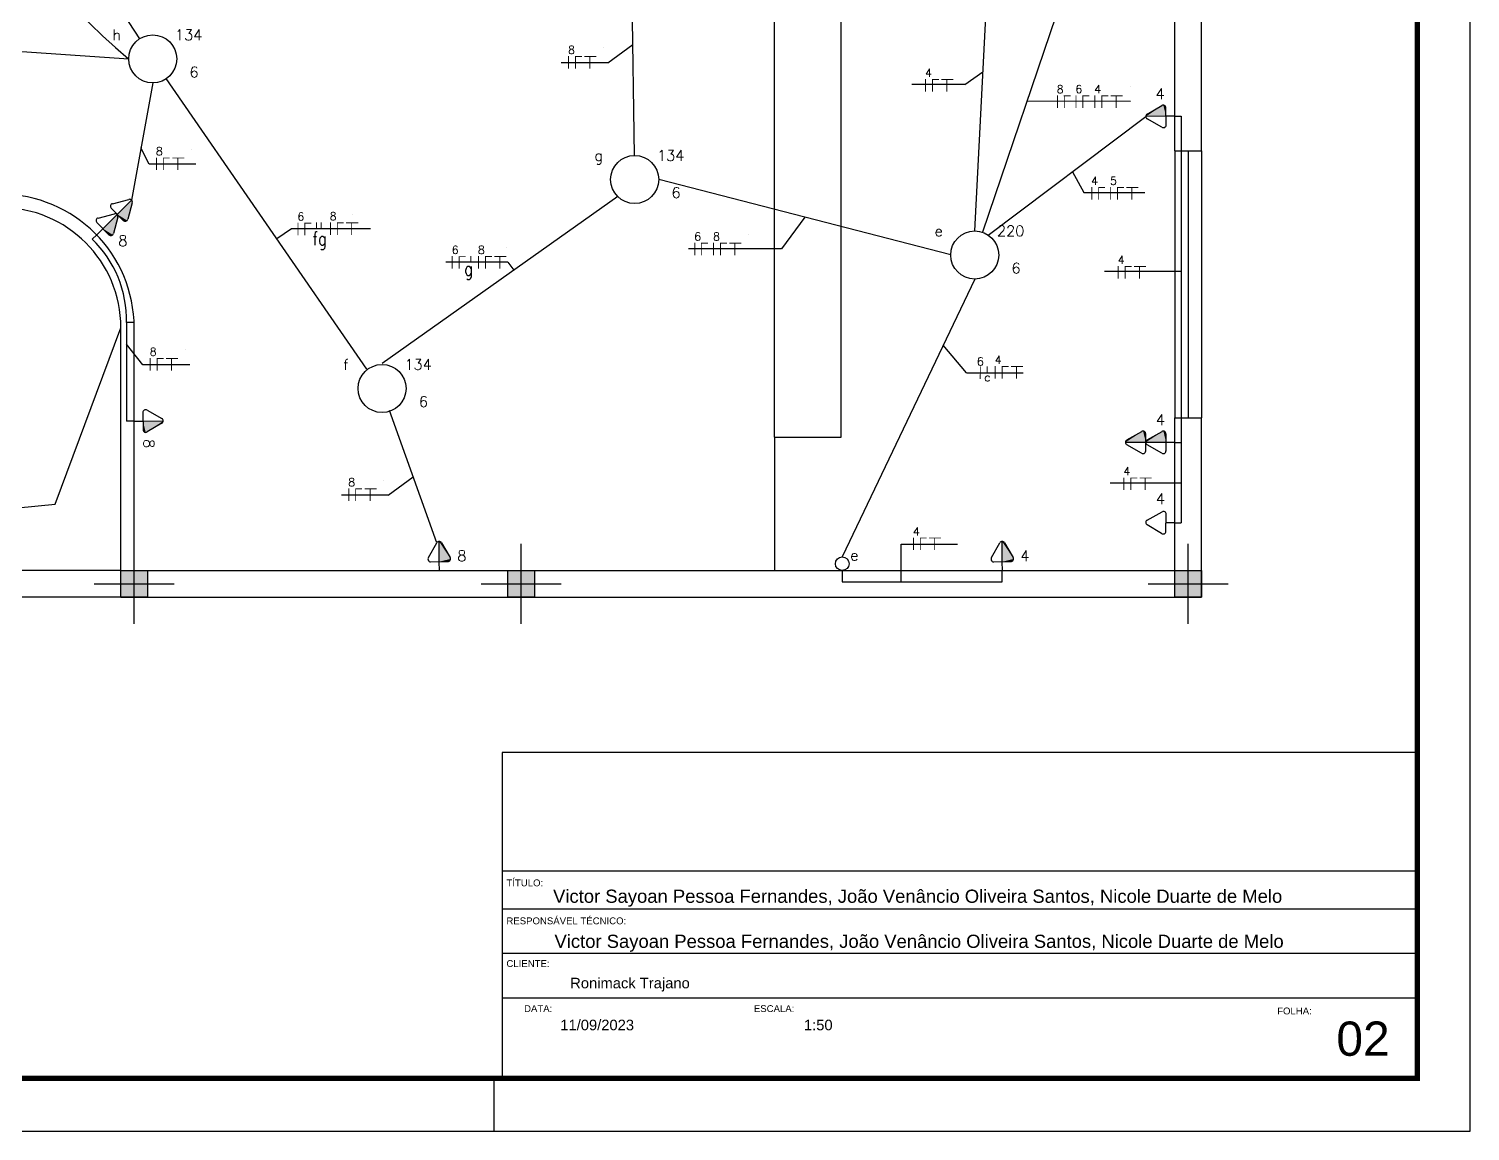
# Model space of a CAD drawing. Header units: metres. Extents: x 2426 to 2593, y 1997 to 2034.
# Drawn here: x 2511.9 to 2536.34, y 1996.88 to 2015.57 of the extents above; entities that cross this region are included whole.
import ezdxf
from ezdxf.enums import TextEntityAlignment as Align

# ---------------------------------------------------------------- set-up
doc = ezdxf.new("R2010")
doc.units = ezdxf.units.M
doc.linetypes.add('Contínuo', pattern=[0])
for name, color, linetype in [('10', 10, 'Continuous'), ('2', 4, 'Continuous'), ('4', 136, 'Continuous'), ('Acessorios', 4, 'Continuous'), ('ALVENARIA', 7, 'Continuous'), ('ARQ-FOLHA', 7, 'Continuous'), ('CIRCUITOS', 250, 'Continuous'), ('ILUMINAÇÃO', 1, 'Contínuo'), ('INTERRUPTORES', 1, 'Continuous'), ('TOMADAS-ENERGIA', 1, 'Continuous')]:
    doc.layers.add(name, color=color, linetype=linetype)
doc.layers.add('ELETRODUTOS', color=5, linetype='Continuous', lineweight=30)
doc.styles.add('arial', font='arial.ttf')
doc.styles.add('ROMANS', font='ROMANS.shx', dxfattribs={"width": 0.8, "height": 0.1})

# ---------------------------------------------------------------- blocks, each defined once
blk = doc.blocks.new('FOLHA A2')
at = {"layer": 'ARQ-FOLHA'}
for p, q in [((594, -420), (594, 0)), ((409, -420), (409, -410)), ((0, -420), (594, -420))]:
    blk.add_line(p, q, dxfattribs=at)
at = {"layer": 'ARQ-FOLHA', "const_width": 1}
blk.add_lwpolyline([(25, -410), (584, -410), (584, -10), (25, -10), (25, -410)], dxfattribs=at)
blk = doc.blocks.new('st')
at = {"layer": '2'}
h = blk.add_hatch(color=256, dxfattribs=at)
h.paths.add_polyline_path([(0, 10), (0, 0), (10, 0), (10, 10)])
h.paths.add_polyline_path([(-10, 10), (-10, 0), (0, 0), (0, 10)])
h.paths.add_polyline_path([(-10, 0), (-10, -10), (0, -10), (0, 0)])
h.paths.add_polyline_path([(0, 0), (0, -10), (10, -10), (10, 0)])
at = {"layer": '10'}
for p, q in [((0, 30), (0, -30)), ((-30, 0), (30, 0))]:
    blk.add_line(p, q, dxfattribs=at)
at = {"layer": '4'}
blk.add_lwpolyline([(-10, -10), (-10, 10), (10, 10), (10, -10)], close=True, dxfattribs=at)
blk = doc.blocks.new('A$C8d71f97b')
at = {"layer": 'TOMADAS-ENERGIA'}
for p, q in [((0.27, 0.249), (0.333, 0.359)), ((0.351, 0.218), (0.351, 0.37)), ((0.369, 0.359), (0.432, 0.248)), ((0.286, 0.218), (0.415, 0.218)), ((0.351, 0.066), (0.351, 0.218)), ((0.27, 0.097), (0.333, 0.207)), ((0.369, 0.207), (0.432, 0.096)), ((0.286, 0.066), (0.415, 0.066)), ((0.351, 0), (0.351, 0.066))]:
    blk.add_line(p, q, dxfattribs=at)
for centre, start, end in [((0.351, 0.35), 26.0479, 153.9521), ((0.286, 0.238), 143.1332, 270.777), ((0.351, 0.198), 26.0479, 153.9521), ((0.416, 0.238), 267.1811, 32.5689), ((0.286, 0.086), 143.1332, 270.777), ((0.416, 0.086), 267.1811, 32.5689)]:
    blk.add_arc(centre, 0.0197, start, end, dxfattribs=at)
at = {"layer": 'TOMADAS-ENERGIA', "linetype": 'Continuous'}
for points in [[(0.351, 0.37), (0.432, 0.248), (0.361, 0.367)], [(0.432, 0.248), (0.351, 0.37), (0.436, 0.238)], [(0.351, 0.218), (0.436, 0.238), (0.351, 0.37)], [(0.369, 0.359), (0.361, 0.367), (0.432, 0.248)], [(0.436, 0.238), (0.351, 0.218), (0.433, 0.228)], [(0.415, 0.218), (0.433, 0.228), (0.351, 0.218)], [(0.351, 0.218), (0.432, 0.096), (0.361, 0.215)], [(0.432, 0.096), (0.351, 0.218), (0.436, 0.086)], [(0.351, 0.066), (0.436, 0.086), (0.351, 0.218)], [(0.433, 0.228), (0.415, 0.218), (0.425, 0.22)], [(0.369, 0.207), (0.361, 0.215), (0.432, 0.096)], [(0.436, 0.086), (0.351, 0.066), (0.433, 0.076)], [(0.415, 0.066), (0.433, 0.076), (0.351, 0.066)], [(0.433, 0.076), (0.415, 0.066), (0.425, 0.068)]]:
    blk.add_solid(points, dxfattribs=at)
at = {"layer": 'TOMADAS-ENERGIA', "style": 'ROMANS', "flags": 8}
for tag, p in [('020', (0.103, 0.11)), ('001', (0.52, 0.108))]:
    blk.add_attdef(tag, text='', height=0.08, dxfattribs=at).set_placement(p, align=Align.MIDDLE_CENTER)
blk = doc.blocks.new('TEBAI01')
for p, q in [((-1.62, 1.95), (-0.35, 4.14)), ((0.35, 4.14), (1.63, 1.92)), ((-1.3, 1.32), (1.28, 1.32)), ((0, 0), (0, 1.32))]:
    blk.add_line(p, q)
for centre, start, end in [((0, 3.97), 26.0479, 153.9521), ((-1.3, 1.71), 143.1332, 270.777), ((1.3, 1.71), 267.1811, 32.5689)]:
    blk.add_arc(centre, 0.393, start, end)
at = {"style": 'ROMANS', "flags": 8}
for tag, p in [('020', (-5.03, 2.2)), ('001', (3.56, 2.23))]:
    blk.add_attdef(tag, text='', height=1.6, dxfattribs=at).set_placement(p, align=Align.MIDDLE_CENTER)
blk = doc.blocks.new('TEMED02')
for p, q in [((0, 1.32), (0, 4.36)), ((-1.62, 1.95), (-0.35, 4.14)), ((0.35, 4.14), (1.63, 1.92)), ((-1.3, 1.32), (1.28, 1.32)), ((0, 0), (0, 1.32))]:
    blk.add_line(p, q)
for centre, start, end in [((0, 3.97), 26.0479, 153.9521), ((-1.3, 1.71), 143.1332, 270.777), ((1.3, 1.71), 267.1811, 32.5689)]:
    blk.add_arc(centre, 0.393, start, end)
at = {"linetype": 'Continuous'}
for points in [[(0, 4.36), (1.63, 1.92), (0.21, 4.3)], [(1.63, 1.92), (0, 4.36), (1.69, 1.72)], [(0, 1.32), (1.69, 1.72), (0, 4.36)], [(0.35, 4.14), (0.21, 4.3), (1.63, 1.92)], [(1.69, 1.72), (0, 1.32), (1.64, 1.52)], [(1.28, 1.32), (1.64, 1.52), (0, 1.32)], [(1.64, 1.52), (1.28, 1.32), (1.49, 1.37)]]:
    blk.add_solid(points, dxfattribs=at)
at = {"style": 'ROMANS', "flags": 8}
for tag, p in [('020', (-4.96, 2.19)), ('001', (3.39, 2.17))]:
    blk.add_attdef(tag, text='', height=1.6, dxfattribs=at).set_placement(p, align=Align.MIDDLE_CENTER)
blk = doc.blocks.new('A$C0BD3781F')
blk.add_circle((0.36, 0.36), 0.36)
at = {"style": 'ROMANS', "flags": 8}
for tag, p in [('001', (0.188, 0.472)), ('009', (0.502, 0.474)), ('020', (0.356, 0.232))]:
    blk.add_attdef(tag, text='', height=0.16, dxfattribs=at).set_placement(p, align=Align.MIDDLE_CENTER)
blk = doc.blocks.new('Ir1s01')
blk.add_circle((0, 1.02), 1.02)
at = {"style": 'ROMANS', "flags": 8}
blk.add_attdef('009', text='', height=1.6, dxfattribs=at).set_placement((1.81, 2.29), align=Align.MIDDLE_CENTER)
blk = doc.blocks.new('FNT')
at = {"const_width": 0.24}
for points in [[(0.12, 1.68), (0.12, -1.68)], [(1.84, 1.56), (3.68, 1.56)], [(1.96, 1.44), (1.96, -1.68)], [(4.32, 1.56), (7.52, 1.56)], [(5.8, 1.44), (5.8, -1.68)]]:
    blk.add_lwpolyline(points, dxfattribs=at)
at = {"style": 'ROMANS', "flags": 8}
blk.add_attdef('001', text='', height=1.6, dxfattribs=at).set_placement((0.89, 3.34), align=Align.MIDDLE_CENTER)
blk = doc.blocks.new('A$C27EA2FDF')
at = {"const_width": 0.009}
for points in [[(0.04, 0.126), (0.04, 0)], [(0.104, 0.121), (0.173, 0.121)], [(0.109, 0.117), (0.109, 0)]]:
    blk.add_lwpolyline(points, dxfattribs=at)
at = {"style": 'ROMANS', "flags": 8}
blk.add_attdef('001', text='', height=0.06, dxfattribs=at).set_placement((0.069, 0.188), align=Align.MIDDLE_CENTER)
blk = doc.blocks.new('A$C3508442B')
at = {"const_width": 0.024}
for points in [[(0.227, 0.043), (0.392, 0.012)], [(0.262, 0.224), (0.592, 0.161)]]:
    blk.add_lwpolyline(points, dxfattribs=at)
at = {"style": 'ROMANS', "flags": 8}
for tag, p in [('001', (0.105, 0.258)), ('009', (0.634, 0.329))]:
    blk.add_attdef(tag, text='', height=0.16, rotation=79, dxfattribs=at).set_placement(p, align=Align.MIDDLE_CENTER)

msp = doc.modelspace()

# ---------------------------------------------------------------- linework, layer by layer
at = {"color": 18, "true_color": 0x000000}
msp.add_line((2527.772, 2014.62), (2528.077, 2014.834), dxfattribs=at)
at = {"layer": 'Acessorios'}
for p, q in [((2524.544, 2008.644), (2524.544, 2017.081)), ((2525.675, 2008.644), (2525.675, 2017.081)), ((2531.33, 2013.496), (2531.33, 2008.972)), ((2531.556, 2013.496), (2531.556, 2008.972)), ((2531.782, 2013.496), (2531.782, 2008.972)), ((2524.544, 2008.644), (2525.675, 2008.644)), ((2513.461, 2006.382), (2500.794, 2006.382)), ((2513.461, 2005.93), (2500.794, 2005.93))]:
    msp.add_line(p, q, dxfattribs=at)
at = {"layer": 'ALVENARIA'}
for p, q in [((2531.782, 2013.496), (2531.782, 2018.472)), ((2531.33, 2013.496), (2531.33, 2017.081)), ((2531.33, 2013.496), (2531.782, 2013.496)), ((2512.345, 2007.507), (2513.461, 2010.499)), ((2513.461, 2005.93), (2513.461, 2010.499)), ((2513.687, 2006.382), (2513.687, 2010.499)), ((2531.33, 2006.382), (2531.33, 2008.972)), ((2531.33, 2008.972), (2531.782, 2008.972)), ((2531.782, 2005.93), (2531.782, 2008.972)), ((2524.544, 2008.644), (2524.544, 2006.382)), ((2500.794, 2006.382), (2512.345, 2007.507)), ((2513.687, 2006.382), (2531.33, 2006.382)), ((2513.461, 2005.93), (2531.782, 2005.93))]:
    msp.add_line(p, q, dxfattribs=at)
for radius in [2.262, 2.036]:
    msp.add_arc((2511.425, 2010.499), radius, 0, 90, dxfattribs=at)
at = {"layer": 'ARQ-FOLHA'}
for p, q in [((2535.443, 2003.298), (2519.924, 2003.298)), ((2519.924, 2003.298), (2519.924, 1997.771)), ((2535.443, 2001.287), (2519.924, 2001.287)), ((2519.924, 2000.737), (2519.924, 2000.737)), ((2535.443, 2000.643), (2519.924, 2000.643)), ((2519.924, 1999.892), (2519.924, 1999.892)), ((2535.443, 1999.887), (2519.924, 1999.887)), ((2535.443, 1999.131), (2519.924, 1999.131))]:
    msp.add_line(p, q, dxfattribs=at)
at = {"layer": 'CIRCUITOS'}
for p, q in [((2521.72, 2014.989), (2522.142, 2015.301)), ((2521.648, 2015.245), (2521.648, 2015.245)), ((2521.72, 2014.989), (2520.927, 2014.989)), ((2527.772, 2014.62), (2526.87, 2014.62)), ((2530.57, 2014.58), (2530.57, 2014.58)), ((2530.579, 2014.335), (2528.822, 2014.338)), ((2513.94, 2013.27), (2513.802, 2013.549)), ((2514.66, 2013.526), (2514.66, 2013.526)), ((2514.732, 2013.27), (2513.94, 2013.27)), ((2529.594, 2013.142), (2529.789, 2012.793)), ((2529.789, 2012.793), (2530.819, 2012.793)), ((2517.38, 2012.42), (2517.38, 2012.42)), ((2525.055, 2012.371), (2524.661, 2011.837)), ((2516.355, 2012.177), (2516.105, 2012.004)), ((2517.691, 2012.177), (2516.355, 2012.177)), ((2524.107, 2012.081), (2524.107, 2012.081)), ((2520.023, 2011.61), (2518.971, 2011.61)), ((2519.996, 2011.854), (2519.996, 2011.854)), ((2520.023, 2011.61), (2520.122, 2011.472)), ((2524.661, 2011.837), (2523.082, 2011.837)), ((2531.437, 2011.449), (2530.136, 2011.449)), ((2513.835, 2009.871), (2513.555, 2010.221)), ((2527.798, 2009.736), (2527.401, 2010.201)), ((2514.556, 2010.127), (2514.556, 2010.127)), ((2514.628, 2009.871), (2513.835, 2009.871)), ((2527.798, 2009.736), (2528.761, 2009.736)), ((2517.993, 2007.659), (2518.415, 2007.972)), ((2517.921, 2007.915), (2517.921, 2007.915)), ((2531.437, 2007.864), (2530.231, 2007.864)), ((2517.993, 2007.659), (2517.2, 2007.659)), ((2526.692, 2006.189), (2526.692, 2006.831)), ((2526.692, 2006.831), (2527.648, 2006.831))]:
    msp.add_line(p, q, dxfattribs=at)
at = {"layer": 'CIRCUITOS', "const_width": 0.0153}
for points in [[(2516.776, 2012.283), (2516.776, 2012.177)], [(2516.776, 2012.283), (2516.776, 2012.177)], [(2516.859, 2012.283), (2516.858, 2012.177)], [(2519.394, 2011.717), (2519.393, 2011.61)]]:
    msp.add_lwpolyline(points, dxfattribs=at)
at = {"layer": 'ELETRODUTOS'}
for p, q in [((2512.196, 2017.811), (2513.778, 2015.397)), ((2522.172, 2013.418), (2522.12, 2016.588)), ((2527.937, 2012.139), (2528.168, 2016.588)), ((2529.576, 2016.558), (2528.068, 2012.117)), ((2508.858, 2015.388), (2513.594, 2015.056)), ((2514.001, 2014.649), (2513.643, 2012.663)), ((2517.629, 2009.793), (2514.232, 2014.721)), ((2528.168, 2012.066), (2530.836, 2014.079)), ((2531.33, 2014.084), (2531.437, 2014.084)), ((2531.437, 2014.084), (2531.437, 2007.19)), ((2527.53, 2011.732), (2522.58, 2013.011)), ((2521.885, 2012.723), (2517.892, 2009.889)), ((2513.051, 2012.071), (2512.975, 2012)), ((2527.937, 2011.324), (2525.691, 2006.612)), ((2513.685, 2010.584), (2513.555, 2010.584)), ((2513.555, 2010.584), (2513.555, 2008.913)), ((2518.816, 2006.85), (2518.013, 2009.093)), ((2513.687, 2008.913), (2513.555, 2008.913)), ((2531.33, 2008.555), (2531.437, 2008.555)), ((2531.33, 2007.19), (2531.437, 2007.19)), ((2525.691, 2006.382), (2525.691, 2006.189)), ((2528.405, 2006.189), (2528.405, 2006.382)), ((2525.691, 2006.189), (2528.405, 2006.189))]:
    msp.add_line(p, q, dxfattribs=at)
for centre, radius, start, end in [((2518.82, 2021.493), 8.291, 167.1177, 230.9211), ((2511.659, 2010.634), 1.897, 358.4958, 46.0876)]:
    msp.add_arc(centre, radius, start, end, dxfattribs=at)

# ---------------------------------------------------------------- block references
ref = msp.add_blockref('A$C8d71f97b', (2512.49, 2012.633), dxfattribs=dict(xscale=2.26188820454486, yscale=2.26188820454486, zscale=2.26188820454486, rotation=315.0000000001031))
ref.add_attrib('001', '8', dxfattribs={"layer": 'TOMADAS-ENERGIA', "height": 0.181, "style": 'ROMANS', "flags": 8}).set_placement((2513.495, 2011.973), align=Align.MIDDLE_CENTER)
ref = msp.add_blockref('A$C8d71f97b', (2531.33, 2007.761), dxfattribs=dict(xscale=2.26188820454486, yscale=2.26188820454486, zscale=2.26188820454486, rotation=89.99999999999999))
ref.add_attrib('001', '4', dxfattribs={"layer": 'TOMADAS-ENERGIA', "height": 0.181, "style": 'ROMANS', "flags": 8}).set_placement((2531.085, 2008.938), align=Align.MIDDLE_CENTER)
at = {"layer": 'ALVENARIA', "xscale": 0.02261888204544859, "yscale": 0.02261888204544859, "zscale": 0.02261888204544859, "rotation": 89.99999999999999}
for p in [(2513.687, 2006.156), (2520.246, 2006.156), (2531.556, 2006.156)]:
    msp.add_blockref('st', p, dxfattribs=at)
at = {"layer": 'ARQ-FOLHA', "xscale": 0.08944633452801547, "yscale": 0.08944633452801547, "zscale": 0.08944633452801547}
msp.add_blockref('FOLHA A2', (2483.206, 2034.444), dxfattribs=at)
at = {"layer": 'CIRCUITOS', "lineweight": 30}
ref = msp.add_blockref('FNT', (2521.044, 2014.996), dxfattribs=dict(at, xscale=0.06361560575189844, yscale=0.06361560575189844, zscale=0.06361560575189844))
ref.add_attrib('001', '8', dxfattribs={"layer": '0', "height": 0.136, "style": 'ROMANS', "flags": 8}).set_placement((2521.101, 2015.209), align=Align.MIDDLE_CENTER)
ref = msp.add_blockref('FNT', (2527.097, 2014.608), dxfattribs=dict(at, xscale=0.06361560575189844, yscale=0.06361560575189844, zscale=0.06361560575189844))
ref.add_attrib('001', '4', dxfattribs={"layer": '0', "height": 0.136, "style": 'ROMANS', "flags": 8}).set_placement((2527.154, 2014.821), align=Align.MIDDLE_CENTER)
at = {"layer": 'CIRCUITOS'}
ref = msp.add_blockref('A$C27EA2FDF', (2529.271, 2014.223), dxfattribs=dict(at, xscale=1.696416153408644, yscale=1.696416153408644, zscale=1.696416153408644))
ref.add_attrib('001', '8', dxfattribs={"layer": '0', "height": 0.136, "style": 'ROMANS', "flags": 8}).set_placement((2529.387, 2014.542), align=Align.MIDDLE_CENTER)
ref = msp.add_blockref('A$C27EA2FDF', (2529.586, 2014.225), dxfattribs=dict(at, xscale=1.696416153408644, yscale=1.696416153408644, zscale=1.696416153408644))
ref.add_attrib('001', '6', dxfattribs={"layer": '0', "height": 0.136, "style": 'ROMANS', "flags": 8}).set_placement((2529.702, 2014.544), align=Align.MIDDLE_CENTER)
at = {"layer": 'CIRCUITOS', "lineweight": 30}
ref = msp.add_blockref('FNT', (2529.966, 2014.331), dxfattribs=dict(at, xscale=0.06361560575189844, yscale=0.06361560575189844, zscale=0.06361560575189844))
ref.add_attrib('001', '4', dxfattribs={"layer": '0', "height": 0.136, "style": 'ROMANS', "flags": 8}).set_placement((2530.022, 2014.544), align=Align.MIDDLE_CENTER)
ref = msp.add_blockref('FNT', (2514.057, 2013.277), dxfattribs=dict(at, xscale=0.06361560575189844, yscale=0.06361560575189844, zscale=0.06361560575189844))
ref.add_attrib('001', '8', dxfattribs={"layer": '0', "height": 0.136, "style": 'ROMANS', "flags": 8}).set_placement((2514.113, 2013.49), align=Align.MIDDLE_CENTER)
at = {"layer": 'CIRCUITOS'}
ref = msp.add_blockref('A$C27EA2FDF', (2529.854, 2012.67), dxfattribs=dict(at, xscale=1.696416153408644, yscale=1.696416153408644, zscale=1.696416153408644))
ref.add_attrib('001', '4', dxfattribs={"layer": '0', "height": 0.136, "style": 'ROMANS', "flags": 8}).set_placement((2529.97, 2012.99), align=Align.MIDDLE_CENTER)
at = {"layer": 'CIRCUITOS', "lineweight": 30}
ref = msp.add_blockref('FNT', (2530.234, 2012.777), dxfattribs=dict(at, xscale=0.06361560575189844, yscale=0.06361560575189844, zscale=0.06361560575189844))
ref.add_attrib('001', '5', dxfattribs={"layer": '0', "height": 0.136, "style": 'ROMANS', "flags": 8}).set_placement((2530.29, 2012.99), align=Align.MIDDLE_CENTER)
at = {"layer": 'CIRCUITOS'}
ref = msp.add_blockref('A$C27EA2FDF', (2516.396, 2012.065), dxfattribs=dict(at, xscale=1.696416153408644, yscale=1.696416153408644, zscale=1.696416153408644))
ref.add_attrib('001', '6', dxfattribs={"layer": '0', "height": 0.136, "style": 'ROMANS', "flags": 8}).set_placement((2516.512, 2012.384), align=Align.MIDDLE_CENTER)
at = {"layer": 'CIRCUITOS', "lineweight": 30}
ref = msp.add_blockref('FNT', (2517.006, 2012.177), dxfattribs=dict(at, xscale=0.06361560575189844, yscale=0.06361560575189844, zscale=0.06361560575189844))
ref.add_attrib('001', '8', dxfattribs={"layer": '0', "height": 0.136, "style": 'ROMANS', "flags": 8}).set_placement((2517.062, 2012.389), align=Align.MIDDLE_CENTER)
at = {"layer": 'CIRCUITOS'}
ref = msp.add_blockref('A$C27EA2FDF', (2523.123, 2011.725), dxfattribs=dict(at, xscale=1.696416153408644, yscale=1.696416153408644, zscale=1.696416153408644))
ref.add_attrib('001', '6', dxfattribs={"layer": '0', "height": 0.136, "style": 'ROMANS', "flags": 8}).set_placement((2523.24, 2012.045), align=Align.MIDDLE_CENTER)
at = {"layer": 'CIRCUITOS', "lineweight": 30}
ref = msp.add_blockref('FNT', (2523.503, 2011.832), dxfattribs=dict(at, xscale=0.06361560575189844, yscale=0.06361560575189844, zscale=0.06361560575189844))
ref.add_attrib('001', '8', dxfattribs={"layer": '0', "height": 0.136, "style": 'ROMANS', "flags": 8}).set_placement((2523.56, 2012.045), align=Align.MIDDLE_CENTER)
at = {"layer": 'CIRCUITOS'}
ref = msp.add_blockref('A$C27EA2FDF', (2519.012, 2011.498), dxfattribs=dict(at, xscale=1.696416153408644, yscale=1.696416153408644, zscale=1.696416153408644))
ref.add_attrib('001', '6', dxfattribs={"layer": '0', "height": 0.136, "style": 'ROMANS', "flags": 8}).set_placement((2519.128, 2011.818), align=Align.MIDDLE_CENTER)
at = {"layer": 'CIRCUITOS', "lineweight": 30}
ref = msp.add_blockref('FNT', (2519.517, 2011.605), dxfattribs=dict(at, xscale=0.06361560575189844, yscale=0.06361560575189844, zscale=0.06361560575189844))
ref.add_attrib('001', '8', dxfattribs={"layer": '0', "height": 0.136, "style": 'ROMANS', "flags": 8}).set_placement((2519.573, 2011.818), align=Align.MIDDLE_CENTER)
ref = msp.add_blockref('FNT', (2530.363, 2011.437), dxfattribs=dict(at, xscale=0.06361560575189844, yscale=0.06361560575189844, zscale=0.06361560575189844))
ref.add_attrib('001', '4', dxfattribs={"layer": '0', "height": 0.136, "style": 'ROMANS', "flags": 8}).set_placement((2530.419, 2011.65), align=Align.MIDDLE_CENTER)
ref = msp.add_blockref('FNT', (2513.952, 2009.878), dxfattribs=dict(at, xscale=0.06361560575189844, yscale=0.06361560575189844, zscale=0.06361560575189844))
ref.add_attrib('001', '8', dxfattribs={"layer": '0', "height": 0.136, "style": 'ROMANS', "flags": 8}).set_placement((2514.009, 2010.091), align=Align.MIDDLE_CENTER)
ref = msp.add_blockref('A$C3508442B', (2528.205, 2009.979), dxfattribs=dict(at, xscale=-0.6361560575282404, yscale=0.6361560575282414, zscale=0.6361560575282414, rotation=78.7512890459185))
ref.add_attrib('009', 'c', dxfattribs={"layer": '0', "height": 0.136, "rotation": 359.7513, "style": 'ROMANS', "flags": 8}).set_placement((2528.152, 2009.659), align=Align.MIDDLE_CENTER)
ref.add_attrib('001', '6', dxfattribs={"layer": '0', "height": 0.136, "style": 'ROMANS', "flags": 8}).set_placement((2528.032, 2009.926), align=Align.MIDDLE_CENTER)
ref = msp.add_blockref('FNT', (2528.277, 2009.741), dxfattribs=dict(at, xscale=0.06361560575189844, yscale=0.06361560575189844, zscale=0.06361560575189844))
ref.add_attrib('001', '4', dxfattribs={"layer": '0', "height": 0.136, "style": 'ROMANS', "flags": 8}).set_placement((2528.334, 2009.954), align=Align.MIDDLE_CENTER)
ref = msp.add_blockref('FNT', (2517.317, 2007.666), dxfattribs=dict(at, xscale=0.06361560575189844, yscale=0.06361560575189844, zscale=0.06361560575189844))
ref.add_attrib('001', '8', dxfattribs={"layer": '0', "height": 0.136, "style": 'ROMANS', "flags": 8}).set_placement((2517.374, 2007.879), align=Align.MIDDLE_CENTER)
ref = msp.add_blockref('FNT', (2530.459, 2007.852), dxfattribs=dict(at, xscale=0.06361560575189844, yscale=0.06361560575189844, zscale=0.06361560575189844))
ref.add_attrib('001', '4', dxfattribs={"layer": '0', "height": 0.136, "style": 'ROMANS', "flags": 8}).set_placement((2530.515, 2008.064), align=Align.MIDDLE_CENTER)
ref = msp.add_blockref('FNT', (2526.89, 2006.834), dxfattribs=dict(at, xscale=0.06361560575189844, yscale=0.06361560575189844, zscale=0.06361560575189844))
ref.add_attrib('001', '4', dxfattribs={"layer": '0', "height": 0.136, "style": 'ROMANS', "flags": 8}).set_placement((2526.947, 2007.046), align=Align.MIDDLE_CENTER)
at = {"layer": 'ILUMINAÇÃO'}
ref = msp.add_blockref('A$C0BD3781F', (2513.594, 2014.649), dxfattribs=dict(at, xscale=1.13094410227243, yscale=1.13094410227243, zscale=1.13094410227243))
ref.add_attrib('020', '6', dxfattribs={"layer": '0', "height": 0.181, "style": 'ROMANS', "flags": 8}).set_placement((2514.702, 2014.832), align=Align.MIDDLE_CENTER)
ref.add_attrib('009', '134', dxfattribs={"layer": '0', "height": 0.181, "style": 'ROMANS', "flags": 8}).set_placement((2514.611, 2015.463), align=Align.MIDDLE_CENTER)
ref.add_attrib('001', 'h', dxfattribs={"layer": '0', "height": 0.181, "style": 'ROMANS', "flags": 8}).set_placement((2513.39, 2015.463), align=Align.MIDDLE_CENTER)
ref = msp.add_blockref('A$C0BD3781F', (2521.765, 2012.604), dxfattribs=dict(at, xscale=1.13094410227243, yscale=1.13094410227243, zscale=1.13094410227243))
ref.add_attrib('020', '6', dxfattribs={"layer": '0', "height": 0.181, "style": 'ROMANS', "flags": 8}).set_placement((2522.874, 2012.787), align=Align.MIDDLE_CENTER)
ref.add_attrib('009', '134', dxfattribs={"layer": '0', "height": 0.181, "style": 'ROMANS', "flags": 8}).set_placement((2522.783, 2013.418), align=Align.MIDDLE_CENTER)
ref.add_attrib('001', 'g', dxfattribs={"layer": '0', "height": 0.181, "style": 'ROMANS', "flags": 8}).set_placement((2521.562, 2013.418), align=Align.MIDDLE_CENTER)
ref = msp.add_blockref('A$C0BD3781F', (2527.53, 2011.324), dxfattribs=dict(at, xscale=1.13094410227243, yscale=1.13094410227243, zscale=1.13094410227243))
ref.add_attrib('020', '6', dxfattribs={"layer": '0', "height": 0.181, "style": 'ROMANS', "flags": 8}).set_placement((2528.638, 2011.508), align=Align.MIDDLE_CENTER)
ref.add_attrib('009', '220', dxfattribs={"layer": '0', "height": 0.181, "style": 'ROMANS', "flags": 8}).set_placement((2528.547, 2012.139), align=Align.MIDDLE_CENTER)
ref.add_attrib('001', 'e', dxfattribs={"layer": '0', "height": 0.181, "style": 'ROMANS', "flags": 8}).set_placement((2527.326, 2012.139), align=Align.MIDDLE_CENTER)
ref = msp.add_blockref('A$C0BD3781F', (2517.482, 2009.061), dxfattribs=dict(at, xscale=1.13094410227243, yscale=1.13094410227243, zscale=1.13094410227243))
ref.add_attrib('020', '6', dxfattribs={"layer": '0', "height": 0.181, "style": 'ROMANS', "flags": 8}).set_placement((2518.591, 2009.244), align=Align.MIDDLE_CENTER)
ref.add_attrib('009', '134', dxfattribs={"layer": '0', "height": 0.181, "style": 'ROMANS', "flags": 8}).set_placement((2518.5, 2009.875), align=Align.MIDDLE_CENTER)
ref.add_attrib('001', 'f', dxfattribs={"layer": '0', "height": 0.181, "style": 'ROMANS', "flags": 8}).set_placement((2517.279, 2009.875), align=Align.MIDDLE_CENTER)
at = {"layer": 'INTERRUPTORES', "xscale": 0.1130944102276544, "yscale": 0.1130944102276544, "zscale": 0.1130944102276544}
msp.add_blockref('Ir1s01', (2525.691, 2006.382), dxfattribs=at).add_auto_attribs({'009': 'e'})
at = {"layer": 'TOMADAS-ENERGIA'}
ref = msp.add_blockref('TEMED02', (2531.33, 2014.084), dxfattribs=dict(at, xscale=0.1130944103325703, yscale=0.1130944103325703, zscale=0.1130944103325703, rotation=90.5747623271489))
ref.add_attrib('001', '4', dxfattribs={"layer": '0', "height": 0.181, "style": 'ROMANS', "flags": 8}).set_placement((2531.081, 2014.465), align=Align.MIDDLE_CENTER)
ref = msp.add_blockref('TEMED02', (2513.687, 2008.913), dxfattribs=dict(at, xscale=0.1130944103325703, yscale=0.1130944103325703, zscale=0.1130944103325703, rotation=270.5747623271488))
ref.add_attrib('001', '8', dxfattribs={"layer": '0', "height": 0.181, "rotation": 270, "style": 'ROMANS', "flags": 8}).set_placement((2513.936, 2008.532), align=Align.MIDDLE_CENTER)
ref = msp.add_blockref('TEBAI01', (2531.33, 2007.19), dxfattribs=dict(at, xscale=0.1130944103325704, yscale=0.1130944103325704, zscale=0.1130944103325704, rotation=88.97874985640628))
ref.add_attrib('001', '4', dxfattribs={"layer": '0', "height": 0.181, "style": 'ROMANS', "flags": 8}).set_placement((2531.085, 2007.597), align=Align.MIDDLE_CENTER)
ref = msp.add_blockref('TEMED02', (2518.861, 2006.382), dxfattribs=dict(at, xscale=0.1130944103325703, yscale=0.1130944103325703, zscale=0.1130944103325703, rotation=0.574762327148803))
ref.add_attrib('001', '8', dxfattribs={"layer": '0', "height": 0.181, "style": 'ROMANS', "flags": 8}).set_placement((2519.242, 2006.631), align=Align.MIDDLE_CENTER)
ref = msp.add_blockref('TEMED02', (2528.407, 2006.382), dxfattribs=dict(at, xscale=0.1130944103325703, yscale=0.1130944103325703, zscale=0.1130944103325703, rotation=0.5747623271488789))
ref.add_attrib('001', '4', dxfattribs={"layer": '0', "height": 0.181, "style": 'ROMANS', "flags": 8}).set_placement((2528.788, 2006.631), align=Align.MIDDLE_CENTER)

# ---------------------------------------------------------------- texts
at = {"layer": 'ARQ-FOLHA', "style": 'arial'}
for s, height, p in [('TÍTULO:', 0.1163, (2519.998, 2001.028)), ('Victor Sayoan Pessoa Fernandes, João Venâncio Oliveira Santos, Nicole Duarte de Melo ', 0.22362, (2520.789, 2000.748)), ('RESPONSÁVEL TÉCNICO:', 0.11628, (2519.998, 2000.384)), ('Victor Sayoan Pessoa Fernandes, João Venâncio Oliveira Santos, Nicole Duarte de Melo ', 0.22362, (2520.813, 1999.984)), ('CLIENTE:', 0.1163, (2519.998, 1999.66)), ('Ronimack Trajano', 0.17889, (2521.079, 1999.298)), ('DATA:', 0.1163, (2520.297, 1998.896)), ('ESCALA:', 0.1163, (2524.193, 1998.896)), ('FOLHA:', 0.1163, (2533.065, 1998.856)), ('11/09/2023', 0.1789, (2520.911, 1998.587)), ('1:50', 0.1789, (2525.042, 1998.587))]:
    msp.add_text(s, height=height, dxfattribs=at).set_placement(p)
msp.add_attdef('02', (2534.069, 1998.154), '01', height=0.5814, dxfattribs=at)
at = {"layer": 'CIRCUITOS', "attachment_point": 1, "style": 'ROMANS'}
for s, width, insert, char_height in [('fg', 0.17196, (2516.71, 2012.122), 0.2262), ('g', 0.29451, (2519.282, 2011.61), 0.226)]:
    msp.add_mtext_dynamic_manual_height_columns(s, width=width, gutter_width=1.131, heights=[0], dxfattribs=dict(at, insert=insert, char_height=char_height))

doc.saveas('drawing.dxf')
